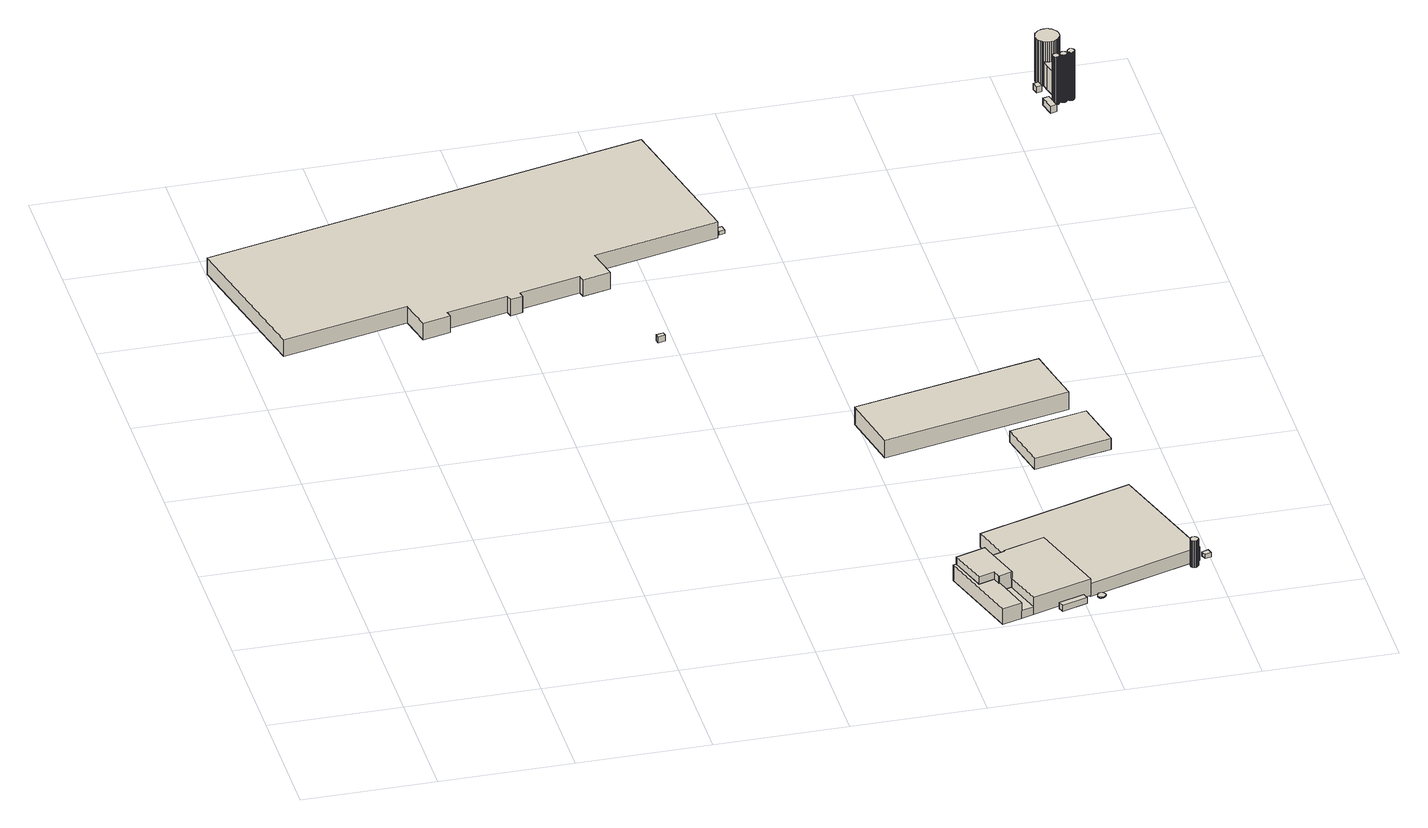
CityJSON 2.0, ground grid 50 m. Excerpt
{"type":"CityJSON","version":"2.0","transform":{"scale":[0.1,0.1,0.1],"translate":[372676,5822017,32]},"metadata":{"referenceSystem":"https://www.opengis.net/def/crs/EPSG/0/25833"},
"CityObjects":{
"building1":{"type":"Building","attributes":{"Gemeindeschluessel":"11000005","BezugspunktDach":"2200","function":"31001_2111","measuredHeight":6.92,"storeysAboveGround":2},"address":[{"country":"Germany","locality":"Berlin","thoroughfareNumber":"456","thoroughfareName":"Brunsbütteler Damm"}],"geometry":[{"type":"Solid","lod":"1","boundaries":[[[[0,1,2,3,4,5,6,7,8,9,10,11,12,13,14,15]],[[16,17,18,19,20,21,22,23,24,25,26,27,28,29,30,31]],[[16,31,15,14]],[[17,16,14,13]],[[18,17,13,12]],[[19,18,12,11]],[[20,19,11,10]],[[21,20,10,9]],[[22,21,9,8]],[[23,22,8,7]],[[24,23,7,6]],[[25,24,6,5]],[[26,25,5,4]],[[27,26,4,3]],[[28,27,3,2]],[[29,28,2,1]],[[30,29,1,0]],[[31,30,0,15]]]]}]},
"building2":{"type":"Building","attributes":{"Gemeindeschluessel":"11000005","BezugspunktDach":"2200","function":"31001_2612","measuredHeight":2.48,"storeysAboveGround":1},"address":[{"country":"Germany","locality":"Berlin","thoroughfareNumber":"2381","thoroughfareName":"Brunsbütteler Damm"}],"geometry":[{"type":"Solid","lod":"1","boundaries":[[[[32,33,34,35]],[[36,37,38,39]],[[36,39,35,34]],[[37,36,34,33]],[[38,37,33,32]],[[39,38,32,35]]]]}]},
"building3":{"type":"Building","attributes":{"Gemeindeschluessel":"11000005","BezugspunktDach":"2200","function":"31001_2580","measuredHeight":2.4,"storeysAboveGround":1},"address":[{"country":"Germany","locality":"Berlin","thoroughfareNumber":"53 (2)","thoroughfareName":"Am Zeppelinpark"}],"geometry":[{"type":"Solid","lod":"1","boundaries":[[[[40,41,42,43]],[[44,45,46,47]],[[44,47,43,42]],[[45,44,42,41]],[[46,45,41,40]],[[47,46,40,43]]]]}]},
"building4":{"type":"Building","attributes":{"Gemeindeschluessel":"11000005","BezugspunktDach":"2200","function":"31001_2140","measuredHeight":0.529,"storeysAboveGround":2},"address":[{"country":"Germany","locality":"Berlin","thoroughfareNumber":"53 (4)","thoroughfareName":"Am Zeppelinpark"}],"geometry":[{"type":"Solid","lod":"1","boundaries":[[[[48,49,50,51,52,53,54,55,56,57,58,59,60,61,62,63,64,65,66,67,68,69,70]],[[71,72,73,74,75,76,77,78,79,80,81,82,83,84,85,86,87,88,89,90,91,92,93]],[[71,93,70,69]],[[72,71,69,68]],[[73,72,68,67]],[[74,73,67,66]],[[75,74,66,65]],[[76,75,65,64]],[[77,76,64,63]],[[78,77,63,62]],[[79,78,62,61]],[[80,79,61,60]],[[81,80,60,59]],[[82,81,59,58]],[[83,82,58,57]],[[84,83,57,56]],[[85,84,56,55]],[[86,85,55,54]],[[87,86,54,53]],[[88,87,53,52]],[[89,88,52,51]],[[90,89,51,50]],[[91,90,50,49]],[[92,91,49,48]],[[93,92,48,70]]]]}]},
"building5":{"type":"Building","attributes":{"Gemeindeschluessel":"11000005","function":"31001_2111"},"address":[{"country":"Germany","locality":"Berlin","thoroughfareNumber":"53","thoroughfareName":"Am Zeppelinpark"}],"children":["building5-1","building5-2","building5-3","building5-4","building5-5"]},
"building5-1":{"type":"BuildingPart","attributes":{"BezugspunktDach":"2200","measuredHeight":9.48,"storeysAboveGround":3},"parents":["building5"],"geometry":[{"type":"MultiSurface","lod":"1","boundaries":[[[94,95,96,97,98,99,100,101,102]],[[103,104,105,106,107,108,109,110,111]],[[103,111,102,101]],[[104,103,101,100]],[[105,104,105,112,113,100,99]],[[114,112,99,98]],[[115,116,106,107,106,98,97]],[[117,118,119,97,96]],[[109,120,118,108,96,95]],[[121,122,120,95,94]],[[111,123,122,110,94,102]],[[113,112,105,104]],[[106,105,112,114]],[[107,106,116,115]],[[108,107,119,118,117]],[[108,118,120,109]],[[110,109,120,122,121]],[[110,122,123,111]]]}]},
"building5-2":{"type":"BuildingPart","attributes":{"BezugspunktDach":"2200","measuredHeight":7.02,"storeysAboveGround":3},"parents":["building5"],"geometry":[{"type":"MultiSurface","lod":"1","boundaries":[[[112,114,124,125,126,127,128,113]],[[129,130,131,132,133,106,105,104]],[[129,104,113,128]],[[130,129,128,127]],[[131,134,135,136,127,126]],[[133,132,125,124]],[[106,133,106,116,137,138,124,114]],[[130,136,135,134,131]],[[131,134,139,132]],[[138,137,116,106,133]],[[106,140,114,112,105]],[[105,112,113,104]]]}]},
"building5-3":{"type":"BuildingPart","attributes":{"BezugspunktDach":"2200","measuredHeight":3.19,"storeysAboveGround":3},"parents":["building5"],"geometry":[{"type":"Solid","lod":"1","boundaries":[[[[141,137,116,115]],[[106,133,142,107]],[[142,133,137,141]],[[106,107,115,116]],[[106,116,137,133]],[[142,141,115,107]]]]}]},
"building5-4":{"type":"BuildingPart","attributes":{"BezugspunktDach":"2200","measuredHeight":6.56,"storeysAboveGround":3},"parents":["building5"],"geometry":[{"type":"MultiSurface","lod":"1","boundaries":[[[143,144,119,118,120,122,123,145]],[[111,110,109,108,107,142,146,147]],[[111,147,145,123]],[[110,111,110,122]],[[110,122,110,109]],[[108,109,148,109,108,118]],[[107,108,118,108,107,119]],[[149,141,115,107,142,107,119,144]],[[146,142,144,143]],[[147,146,143,145]],[[123,122,110,111]],[[109,110,122,120]],[[120,118,108,109,148]],[[142,107,115,141,149]]]}]},
"building5-5":{"type":"BuildingPart","attributes":{"BezugspunktDach":"2200","measuredHeight":5.48,"storeysAboveGround":3},"parents":["building5"],"geometry":[{"type":"MultiSurface","lod":"1","boundaries":[[[135,134,139,150,151,152]],[[153,154,155,156,157,158]],[[153,158,152,151]],[[154,153,151,150]],[[155,154,150,139]],[[156,155,139,132,131,134]],[[157,156,134,131,130,159]],[[158,157,135,152]],[[134,131,132,139]],[[159,130,131,134,135]]]}]},
"building6":{"type":"Building","attributes":{"Gemeindeschluessel":"11000005","BezugspunktDach":"2200","function":"31001_2523","measuredHeight":1.42,"storeysAboveGround":1},"address":[{"country":"Germany","locality":"Berlin","thoroughfareNumber":"456 (1)","thoroughfareName":"Brunsbütteler Damm"}],"geometry":[{"type":"Solid","lod":"1","boundaries":[[[[160,161,162,163]],[[164,165,166,167]],[[164,167,163,162]],[[165,164,162,161]],[[166,165,161,160]],[[167,166,160,163]]]]}]},
"building7":{"type":"Building","attributes":{"Gemeindeschluessel":"11000005","BezugspunktDach":"2200","function":"31001_2120","measuredHeight":8.5,"storeysAboveGround":2},"address":[{"country":"Germany","locality":"Berlin","thoroughfareNumber":"57","thoroughfareName":"Am Zeppelinpark"}],"geometry":[{"type":"Solid","lod":"1","boundaries":[[[[168,169,170,171,172]],[[173,174,175,176,177]],[[173,177,172,171]],[[174,173,171,170]],[[175,174,170,169]],[[176,175,169,168]],[[177,176,168,172]]]]}]},
"building8":{"type":"Building","attributes":{"Gemeindeschluessel":"11000005","BezugspunktDach":"2200","function":"31001_2200","measuredHeight":4.62,"storeysAboveGround":1},"address":[{"country":"Germany","locality":"Berlin","thoroughfareNumber":"55","thoroughfareName":"Am Zeppelinpark"}],"geometry":[{"type":"Solid","lod":"1","boundaries":[[[[178,179,180,181]],[[182,183,184,185]],[[182,185,181,180]],[[183,182,180,179]],[[184,183,179,178]],[[185,184,178,181]]]]}]},
"building9":{"type":"Building","attributes":{"Gemeindeschluessel":"11000005","BezugspunktDach":"2200","function":"31001_2140","measuredHeight":11.03,"storeysAboveGround":1},"address":[{"country":"Germany","locality":"Berlin","thoroughfareNumber":"53 (3)","thoroughfareName":"Am Zeppelinpark"}],"geometry":[{"type":"Solid","lod":"1","boundaries":[[[[186,187,188,189,190,191,192,193,194,195,196,197,198,199,200,201,202,203,204,205,206,207,208,209]],[[210,211,212,213,214,215,216,217,218,219,220,221,222,223,224,225,226,227,228,229,230,231,232,233]],[[210,233,209,208]],[[211,210,208,207]],[[212,211,207,206]],[[213,212,206,205]],[[214,213,205,204]],[[215,214,204,203]],[[216,215,203,202]],[[217,216,202,201]],[[218,217,201,200]],[[219,218,200,199]],[[220,219,199,198]],[[221,220,198,197]],[[222,221,197,196]],[[223,222,196,195]],[[224,223,195,194]],[[225,224,194,193]],[[226,225,193,192]],[[227,226,192,191]],[[228,227,191,190]],[[229,228,190,189]],[[230,229,189,188]],[[231,230,188,187]],[[232,231,187,186]],[[233,232,186,209]]]]}]},
"building10":{"type":"Building","attributes":{"Gemeindeschluessel":"11000005","BezugspunktDach":"2200","function":"31001_2523","measuredHeight":1.67,"storeysAboveGround":1},"address":[{"country":"Germany","locality":"Berlin","thoroughfareNumber":"53 (1)","thoroughfareName":"Am Zeppelinpark"}],"geometry":[{"type":"Solid","lod":"1","boundaries":[[[[234,235,236,237]],[[238,239,240,241]],[[238,241,237,236]],[[239,238,236,235]],[[240,239,235,234]],[[241,240,234,237]]]]}]},
"building11":{"type":"Building","attributes":{"Gemeindeschluessel":"11000005","BezugspunktDach":"2200","function":"31001_2100","measuredHeight":2.97,"storeysAboveGround":1},"address":[{"country":"Germany","locality":"Berlin","thoroughfareNumber":"452 (1)","thoroughfareName":"Brunsbütteler Damm"}],"geometry":[{"type":"Solid","lod":"1","boundaries":[[[[242,243,244,245,246]],[[247,248,249,250,251]],[[247,251,246,245]],[[248,247,245,244]],[[249,248,244,243]],[[250,249,243,242]],[[251,250,242,246]]]]}]},
"building12":{"type":"Building","attributes":{"Gemeindeschluessel":"11000005","BezugspunktDach":"2200","function":"31001_2100","measuredHeight":2.51,"storeysAboveGround":1},"address":[{"country":"Germany","locality":"Berlin","thoroughfareNumber":"452 (5)","thoroughfareName":"Brunsbütteler Damm"}],"geometry":[{"type":"Solid","lod":"1","boundaries":[[[[252,253,254,255]],[[256,257,258,259]],[[256,259,255,254]],[[257,256,254,253]],[[258,257,253,252]],[[259,258,252,255]]]]}]},
"building13":{"type":"Building","attributes":{"Gemeindeschluessel":"11000005","BezugspunktDach":"2200","function":"31001_2100","measuredHeight":20.11,"storeysAboveGround":2},"address":[{"country":"Germany","locality":"Berlin","thoroughfareNumber":"452 (6)","thoroughfareName":"Brunsbütteler Damm"}],"geometry":[{"type":"Solid","lod":"1","boundaries":[[[[260,261,262,263,264,265,266,267,268,269,270,271,272,273,274,275,276,277,278,279,280,281]],[[282,283,284,285,286,287,288,289,290,291,292,293,294,295,296,297,298,299,300,301,302,303]],[[282,303,281,280]],[[283,282,280,279]],[[284,283,279,278]],[[285,284,278,277]],[[286,285,277,276]],[[287,286,276,275]],[[288,287,275,274]],[[289,288,274,273]],[[290,289,273,272]],[[291,290,272,271]],[[292,291,271,270]],[[293,292,270,269]],[[294,293,269,268]],[[295,294,268,267]],[[296,295,267,266]],[[297,296,266,265]],[[298,297,265,264]],[[299,298,264,263]],[[300,299,263,262]],[[301,300,262,261]],[[302,301,261,260]],[[303,302,260,281]]]]}]},
"building14":{"type":"Building","attributes":{"Gemeindeschluessel":"11000005","BezugspunktDach":"2200","function":"31001_2100","measuredHeight":19.83,"storeysAboveGround":2},"address":[{"country":"Germany","locality":"Berlin","thoroughfareNumber":"452 (14)","thoroughfareName":"Brunsbütteler Damm"}],"geometry":[{"type":"Solid","lod":"1","boundaries":[[[[304,305,306,307,308,309,310,311,312,313,314,315,316,317,318,319,320,321,322,323,324,325]],[[326,327,328,329,330,331,332,333,334,335,336,337,338,339,340,341,342,343,344,345,346,347]],[[326,347,325,324]],[[327,326,324,323]],[[328,327,323,322]],[[329,328,322,321]],[[330,329,321,320]],[[331,330,320,319]],[[332,331,319,318]],[[333,332,318,317]],[[334,333,317,316]],[[335,334,316,315]],[[336,335,315,314]],[[337,336,314,313]],[[338,337,313,312]],[[339,338,312,311]],[[340,339,311,310]],[[341,340,310,309]],[[342,341,309,308]],[[343,342,308,307]],[[344,343,307,306]],[[345,344,306,305]],[[346,345,305,304]],[[347,346,304,325]]]]}]},
"building15":{"type":"Building","attributes":{"Gemeindeschluessel":"11000005","BezugspunktDach":"2200","function":"31001_2100","measuredHeight":1.62,"storeysAboveGround":1},"address":[{"country":"Germany","locality":"Berlin","thoroughfareNumber":"452 (13)","thoroughfareName":"Brunsbütteler Damm"}],"geometry":[{"type":"Solid","lod":"1","boundaries":[[[[348,349,350,351]],[[352,353,354,355]],[[352,355,351,350]],[[353,352,350,349]],[[354,353,349,348]],[[355,354,348,351]]]]}]},
"building16":{"type":"Building","attributes":{"Gemeindeschluessel":"11000005","BezugspunktDach":"2200","function":"31001_2200","measuredHeight":10.02,"storeysAboveGround":2},"address":[{"country":"Germany","locality":"Berlin","thoroughfareNumber":"452 (7)","thoroughfareName":"Brunsbütteler Damm"}],"geometry":[{"type":"Solid","lod":"1","boundaries":[[[[356,357,358,359,360,361,362,363,364,365,366,367,368,369]],[[370,371,372,373,374,375,376,377,378,379,380,381,382,383]],[[370,383,369,368]],[[371,370,368,367]],[[372,371,367,366]],[[373,372,366,365]],[[374,373,365,364]],[[375,374,364,363]],[[376,375,363,362]],[[377,376,362,361]],[[378,377,361,360]],[[379,378,360,359]],[[380,379,359,358]],[[381,380,358,357]],[[382,381,357,356]],[[383,382,356,369]]]]}]},
"building17":{"type":"Building","attributes":{"Gemeindeschluessel":"11000005","BezugspunktDach":"2200","function":"31001_2200","measuredHeight":18.45,"storeysAboveGround":3},"address":[{"country":"Germany","locality":"Berlin","thoroughfareNumber":"452 (9)","thoroughfareName":"Brunsbütteler Damm"}],"geometry":[{"type":"Solid","lod":"1","boundaries":[[[[384,385,386,387,388,389,390,391,392,393,394,395,396,397,398,399,400,401,402,403,404,405,406,407,408,409,410,411,412,413,414,415,416,417,418,419,420,421,422,423,424,425,426,427,428,429,430,431]],[[432,433,434,435,436,437,438,439,440,441,442,443,444,445,446,447,448,449,450,451,452,453,454,455,456,457,458,459,460,461,462,463,464,465,466,467,468,469,470,471,472,473,474,475,476,477,478,479]],[[432,479,431,430]],[[433,432,430,429]],[[434,433,429,428]],[[435,434,428,427]],[[436,435,427,426]],[[437,436,426,425]],[[438,437,425,424]],[[439,438,424,423]],[[440,439,423,422]],[[441,440,422,421]],[[442,441,421,420]],[[443,442,420,419]],[[444,443,419,418]],[[445,444,418,417]],[[446,445,417,416]],[[447,446,416,415]],[[448,447,415,414]],[[449,448,414,413]],[[450,449,413,412]],[[451,450,412,411]],[[452,451,411,410]],[[453,452,410,409]],[[454,453,409,408]],[[455,454,408,407]],[[456,455,407,406]],[[457,456,406,405]],[[458,457,405,404]],[[459,458,404,403]],[[460,459,403,402]],[[461,460,402,401]],[[462,461,401,400]],[[463,462,400,399]],[[464,463,399,398]],[[465,464,398,397]],[[466,465,397,396]],[[467,466,396,395]],[[468,467,395,394]],[[469,468,394,393]],[[470,469,393,392]],[[471,470,392,391]],[[472,471,391,390]],[[473,472,390,389]],[[474,473,389,388]],[[475,474,388,387]],[[476,475,387,386]],[[477,476,386,385]],[[478,477,385,384]],[[479,478,384,431]]]]}]},
"building18":{"type":"Building","attributes":{"Gemeindeschluessel":"11000005","BezugspunktDach":"2200","function":"31001_2100","measuredHeight":20.22,"storeysAboveGround":2},"address":[{"country":"Germany","locality":"Berlin","thoroughfareNumber":"452 (15)","thoroughfareName":"Brunsbütteler Damm"}],"geometry":[{"type":"Solid","lod":"1","boundaries":[[[[480,481,482,483,484,485,486,487,488,489,490,491,492,493,494,495,496,497,498,499,500,501,502]],[[503,504,505,506,507,508,509,510,511,512,513,514,515,516,517,518,519,520,521,522,523,524,525]],[[503,525,502,501]],[[504,503,501,500]],[[505,504,500,499]],[[506,505,499,498]],[[507,506,498,497]],[[508,507,497,496]],[[509,508,496,495]],[[510,509,495,494]],[[511,510,494,493]],[[512,511,493,492]],[[513,512,492,491]],[[514,513,491,490]],[[515,514,490,489]],[[516,515,489,488]],[[517,516,488,487]],[[518,517,487,486]],[[519,518,486,485]],[[520,519,485,484]],[[521,520,484,483]],[[522,521,483,482]],[[523,522,482,481]],[[524,523,481,480]],[[525,524,480,502]]]]}]}
},
"vertices":[
[136,2317,77],[613,2426,77],[640,2304,77],[745,2328,77],[739,2352,77],[972,2405,77],[978,2381,77],[1024,2392,77],[1019,2416,77],[1252,2469,77],[1257,2445,77],[1362,2469,77],[1334,2591,77],[1810,2699,77],[1677,3285,77],[3,2903,77],[1677,3285,8],[1810,2699,8],[1334,2591,8],[1362,2469,8],[1257,2445,8],[1252,2469,8],[1019,2416,8],[1024,2392,8],[978,2381,8],[972,2405,8],[739,2352,8],[745,2328,8],[640,2304,8],[613,2426,8],[136,2317,8],[3,2903,8],
[1442,2083,34],[1468,2089,34],[1465,2106,34],[1438,2100,34],[1465,2106,9],[1468,2089,9],[1442,2083,9],[1438,2100,9],
[2407,36,34],[2504,67,34],[2497,89,34],[2400,59,34],[2497,89,10],[2504,67,10],[2407,36,10],[2400,59,10],
[2550,97,15],[2552,93,15],[2554,90,15],[2557,87,15],[2561,86,15],[2565,86,15],[2569,86,15],[2573,88,15],[2576,91,15],[2578,94,15],[2580,98,15],[2580,102,15],[2579,106,15],[2577,110,15],[2574,112,15],[2570,114,15],[2566,115,15],[2562,115,15],[2558,114,15],[2555,112,15],[2552,109,15],[2551,105,15],[2550,101,15],[2551,105,10],[2552,109,10],[2555,112,10],[2558,114,10],[2562,115,10],[2566,115,10],[2570,114,10],[2574,112,10],[2577,110,10],[2579,106,10],[2580,102,10],[2580,98,10],[2578,94,10],[2576,91,10],[2573,88,10],[2569,86,10],[2565,86,10],[2561,86,10],[2557,87,10],[2554,90,10],[2552,93,10],[2550,97,10],[2550,101,10],
[2138,180,106],[2198,199,106],[2208,169,106],[2211,170,106],[2257,184,106],[2260,185,106],[2211,339,106],[2204,361,106],[2092,326,106],[2204,361,11],[2211,339,11],[2260,185,11],[2257,184,11],[2211,170,11],[2208,169,11],[2198,199,11],[2138,180,11],[2092,326,11],[2260,185,81],[2211,339,81],[2257,184,81],[2211,170,43],[2257,184,43],[2208,169,37],[2208,169,76],[2211,170,76],[2198,199,76],[2138,180,42],[2138,180,76],[2092,326,76],
[2303,40,81],[2527,111,81],[2431,414,81],[2275,365,81],[2277,360,81],[2277,360,11],[2275,365,11],[2431,414,11],[2527,111,11],[2303,40,11],[2431,414,63],[2275,365,63],[2275,365,40],[2303,40,43],[2303,40,17],[2527,111,63],[2257,184,73],
[2256,25,43],[2256,25,11],
[2181,1,76],[2256,25,76],[2080,322,76],[2181,1,11],[2080,322,11],[2198,199,35],[2256,25,13],
[2958,247,63],[2813,704,63],[2226,519,63],[2813,704,8],[2958,247,8],[2527,111,8],[2431,414,8],[2275,365,8],[2226,519,8],[2275,365,25],
[1821,2717,23],[1842,2722,23],[1837,2747,23],[1815,2742,23],[1837,2747,9],[1842,2722,9],[1821,2717,9],[1815,2742,9],
[2038,1162,83],[2745,1312,83],[2719,1431,83],[2694,1549,83],[1988,1399,83],[2694,1549,9],[2719,1431,9],[2745,1312,9],[2038,1162,9],[1988,1399,9],
[2533,960,56],[2827,1023,56],[2785,1219,56],[2491,1156,56],[2785,1219,10],[2827,1023,10],[2533,960,10],[2491,1156,10],
[2917,217,119],[2918,213,119],[2920,210,119],[2923,207,119],[2927,205,119],[2930,205,119],[2935,205,119],[2938,206,119],[2942,209,119],[2944,212,119],[2946,215,119],[2946,219,119],[2946,223,119],[2944,227,119],[2942,230,119],[2939,232,119],[2936,234,119],[2932,234,119],[2928,234,119],[2925,233,119],[2922,231,119],[2919,228,119],[2918,224,119],[2917,221,119],[2918,224,8],[2919,228,8],[2922,231,8],[2925,233,8],[2928,234,8],[2932,234,8],[2936,234,8],[2939,232,8],[2942,230,8],[2944,227,8],[2946,223,8],[2946,219,8],[2946,215,8],[2944,212,8],[2942,209,8],[2938,206,8],[2935,205,8],[2930,205,8],[2927,205,8],[2923,207,8],[2920,210,8],[2918,213,8],[2917,217,8],[2917,221,8],
[2979,254,24],[3004,261,24],[2997,283,24],[2973,275,24],[2997,283,7],[3004,261,7],[2979,254,7],[2973,275,7],
[3150,3218,31],[3174,3224,31],[3169,3243,31],[3160,3283,31],[3137,3277,31],[3160,3283,2],[3169,3243,2],[3174,3224,2],[3150,3218,2],[3137,3277,2],
[3133,3353,31],[3153,3359,31],[3146,3384,31],[3126,3378,31],[3146,3384,6],[3153,3359,6],[3133,3353,6],[3126,3378,6],
[3170,3262,210],[3172,3259,210],[3174,3257,210],[3177,3255,210],[3181,3255,210],[3184,3255,210],[3187,3256,210],[3190,3257,210],[3192,3260,210],[3194,3264,210],[3194,3268,210],[3193,3271,210],[3192,3275,210],[3189,3277,210],[3185,3279,210],[3182,3279,210],[3178,3279,210],[3175,3277,210],[3172,3275,210],[3170,3272,210],[3169,3269,210],[3169,3265,210],[3169,3269,9],[3170,3272,9],[3172,3275,9],[3175,3277,9],[3178,3279,9],[3182,3279,9],[3185,3279,9],[3189,3277,9],[3192,3275,9],[3193,3271,9],[3194,3268,9],[3194,3264,9],[3192,3260,9],[3190,3257,9],[3187,3256,9],[3184,3255,9],[3181,3255,9],[3177,3255,9],[3174,3257,9],[3172,3259,9],[3170,3262,9],[3169,3265,9],
[3199,3271,210],[3200,3268,210],[3202,3265,210],[3205,3263,210],[3208,3261,210],[3212,3261,210],[3215,3262,210],[3218,3264,210],[3221,3266,210],[3223,3269,210],[3223,3272,210],[3223,3276,210],[3222,3279,210],[3220,3282,210],[3217,3284,210],[3214,3286,210],[3211,3286,210],[3207,3286,210],[3204,3284,210],[3201,3281,210],[3199,3278,210],[3199,3275,210],[3199,3278,11],[3201,3281,11],[3204,3284,11],[3207,3286,11],[3211,3286,11],[3214,3286,11],[3217,3284,11],[3220,3282,11],[3222,3279,11],[3223,3276,11],[3223,3272,11],[3223,3269,11],[3221,3266,11],[3218,3264,11],[3215,3262,11],[3212,3261,11],[3208,3261,11],[3205,3263,11],[3202,3265,11],[3200,3268,11],[3199,3271,11],[3199,3275,11],
[3190,3294,25],[3220,3299,25],[3216,3322,25],[3186,3317,25],[3216,3322,9],[3220,3299,9],[3190,3294,9],[3186,3317,9],
[3175,3364,106],[3187,3314,106],[3245,3327,106],[3234,3377,106],[3227,3407,106],[3222,3401,106],[3217,3397,106],[3210,3393,106],[3204,3390,106],[3197,3389,106],[3189,3388,106],[3182,3389,106],[3175,3391,106],[3169,3394,106],[3175,3391,5],[3182,3389,5],[3189,3388,5],[3197,3389,5],[3204,3390,5],[3210,3393,5],[3217,3397,5],[3222,3401,5],[3227,3407,5],[3234,3377,5],[3245,3327,5],[3187,3314,5],[3175,3364,5],[3169,3394,5],
[3147,3426,189],[3148,3419,189],[3151,3413,189],[3154,3407,189],[3159,3402,189],[3164,3397,189],[3165,3396,189],[3167,3395,189],[3169,3394,189],[3175,3391,189],[3182,3389,189],[3189,3388,189],[3197,3389,189],[3204,3390,189],[3210,3393,189],[3217,3397,189],[3222,3401,189],[3227,3407,189],[3228,3409,189],[3229,3410,189],[3230,3412,189],[3233,3419,189],[3234,3425,189],[3235,3432,189],[3234,3439,189],[3233,3446,189],[3230,3452,189],[3227,3458,189],[3222,3463,189],[3217,3468,189],[3215,3469,189],[3213,3470,189],[3211,3471,189],[3205,3474,189],[3198,3476,189],[3191,3476,189],[3185,3476,189],[3178,3475,189],[3171,3472,189],[3165,3469,189],[3160,3464,189],[3155,3459,189],[3154,3457,189],[3152,3455,189],[3151,3453,189],[3149,3447,189],[3147,3440,189],[3146,3433,189],[3147,3440,4],[3149,3447,4],[3151,3453,4],[3152,3455,4],[3154,3457,4],[3155,3459,4],[3160,3464,4],[3165,3469,4],[3171,3472,4],[3178,3475,4],[3185,3476,4],[3191,3476,4],[3198,3476,4],[3205,3474,4],[3211,3471,4],[3213,3470,4],[3215,3469,4],[3217,3468,4],[3222,3463,4],[3227,3458,4],[3230,3452,4],[3233,3446,4],[3234,3439,4],[3235,3432,4],[3234,3425,4],[3233,3419,4],[3230,3412,4],[3229,3410,4],[3228,3409,4],[3227,3407,4],[3222,3401,4],[3217,3397,4],[3210,3393,4],[3204,3390,4],[3197,3389,4],[3189,3388,4],[3182,3389,4],[3175,3391,4],[3169,3394,4],[3167,3395,4],[3165,3396,4],[3164,3397,4],[3159,3402,4],[3154,3407,4],[3151,3413,4],[3148,3419,4],[3147,3426,4],[3146,3433,4],
[3228,3277,213],[3230,3274,213],[3232,3271,213],[3235,3269,213],[3238,3268,213],[3241,3268,213],[3244,3268,213],[3247,3270,213],[3249,3271,213],[3251,3274,213],[3252,3277,213],[3253,3280,213],[3252,3284,213],[3251,3287,213],[3248,3290,213],[3245,3292,213],[3242,3293,213],[3238,3293,213],[3235,3292,213],[3232,3290,213],[3230,3287,213],[3228,3284,213],[3228,3280,213],[3228,3284,11],[3230,3287,11],[3232,3290,11],[3235,3292,11],[3238,3293,11],[3242,3293,11],[3245,3292,11],[3248,3290,11],[3251,3287,11],[3252,3284,11],[3253,3280,11],[3252,3277,11],[3251,3274,11],[3249,3271,11],[3247,3270,11],[3244,3268,11],[3241,3268,11],[3238,3268,11],[3235,3269,11],[3232,3271,11],[3230,3274,11],[3228,3277,11],[3228,3280,11]
]}
